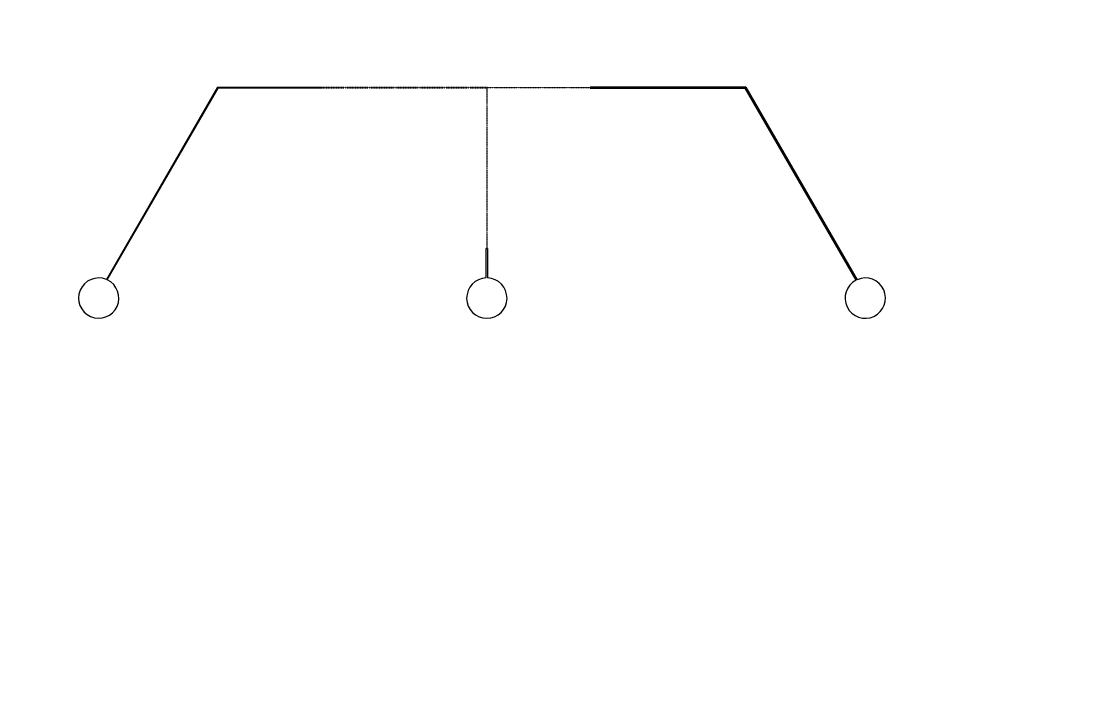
# Model space of a CAD drawing. Header units: inches. Extents: x 0 to 114300, y 0 to 114300.
# Drawn here: x 28092 to 38435, y 75347 to 81850 of the extents above; entities that cross this region are included whole.
import ezdxf

# ---------------------------------------------------------------- set-up
doc = ezdxf.new("R2010")
doc.units = ezdxf.units.IN
doc.header["$MEASUREMENT"] = 0

msp = doc.modelspace()

# ---------------------------------------------------------------- hatches: boundary and pattern name
h = msp.add_hatch()
h.set_pattern_fill('ANSI31', color=256, scale=100)
h.set_pattern_definition([(45, (-3636.992, -6350), (-8.8388348, 8.8388348), [])])
h.paths.add_polyline_path([(114300, 0), (0, 0), (0, 114300), (114300, 114300)])
edge = h.paths.add_edge_path(flags=16)
edge.add_arc((57150, 57150), 50800, 288.3584, 529.7953, ccw=False)
edge.add_line((73150, 8935), (41150, 8935))
edge.add_arc((57150, 57150), 50800, 190.2047, 251.6416, ccw=False)
edge.add_arc((57150, 57150), 50800, 169.7953, 190.2047, ccw=False)

# ---------------------------------------------------------------- linework, layer by layer
for p, q in [((29987, 81215), (28913, 79353)), ((28922, 79349), (29993, 81205)), ((29987, 81215), (30993, 81215)), ((30993, 81205), (29993, 81205)), ((30993, 81215), (30993, 81205)), ((35094, 81215), (33588, 81215)), ((33588, 81215), (33588, 81205)), ((33588, 81205), (35088, 81205)), ((32585, 79368), (32585, 79652)), ((32585, 79652), (32595, 79652)), ((32595, 79652), (32595, 79368))]:
    msp.add_line(p, q)
for points in [[(31000, 81208), (31000, 81211), (30997, 81211), (30997, 81208)], [(31008, 81208), (31008, 81211), (31005, 81211), (31005, 81208)], [(31016, 81208), (31016, 81211), (31013, 81211), (31013, 81208)], [(31024, 81208), (31024, 81211), (31021, 81211), (31021, 81208)], [(31032, 81208), (31032, 81211), (31029, 81211), (31029, 81208)], [(31040, 81208), (31040, 81211), (31037, 81211), (31037, 81208)], [(31048, 81208), (31048, 81211), (31045, 81211), (31045, 81208)], [(31056, 81208), (31056, 81211), (31053, 81211), (31053, 81208)], [(31064, 81208), (31064, 81211), (31061, 81211), (31061, 81208)], [(31072, 81208), (31072, 81211), (31069, 81211), (31069, 81208)], [(31080, 81208), (31080, 81211), (31077, 81211), (31077, 81208)], [(31088, 81208), (31088, 81211), (31085, 81211), (31085, 81208)], [(31096, 81208), (31096, 81211), (31093, 81211), (31093, 81208)], [(31104, 81208), (31104, 81211), (31101, 81211), (31101, 81208)], [(31112, 81208), (31112, 81211), (31109, 81211), (31109, 81208)], [(31120, 81208), (31120, 81211), (31117, 81211), (31117, 81208)], [(31128, 81208), (31128, 81211), (31125, 81211), (31125, 81208)], [(31136, 81208), (31136, 81211), (31133, 81211), (31133, 81208)], [(31144, 81208), (31144, 81211), (31141, 81211), (31141, 81208)], [(31152, 81208), (31152, 81211), (31149, 81211), (31149, 81208)], [(31160, 81208), (31160, 81211), (31157, 81211), (31157, 81208)], [(31168, 81208), (31168, 81211), (31165, 81211), (31165, 81208)], [(31176, 81208), (31176, 81211), (31173, 81211), (31173, 81208)], [(31184, 81208), (31184, 81211), (31181, 81211), (31181, 81208)], [(31192, 81208), (31192, 81211), (31189, 81211), (31189, 81208)], [(31200, 81208), (31200, 81211), (31197, 81211), (31197, 81208)], [(31208, 81208), (31208, 81211), (31205, 81211), (31205, 81208)], [(31216, 81208), (31216, 81211), (31213, 81211), (31213, 81208)], [(31224, 81208), (31224, 81211), (31221, 81211), (31221, 81208)], [(31232, 81208), (31232, 81211), (31229, 81211), (31229, 81208)], [(31240, 81208), (31240, 81211), (31237, 81211), (31237, 81208)], [(31248, 81208), (31248, 81211), (31245, 81211), (31245, 81208)], [(31256, 81208), (31256, 81211), (31253, 81211), (31253, 81208)], [(31264, 81208), (31264, 81211), (31261, 81211), (31261, 81208)], [(31272, 81208), (31272, 81211), (31269, 81211), (31269, 81208)], [(31280, 81208), (31280, 81211), (31277, 81211), (31277, 81208)], [(31288, 81208), (31288, 81211), (31285, 81211), (31285, 81208)], [(31296, 81208), (31296, 81211), (31293, 81211), (31293, 81208)], [(31304, 81208), (31304, 81211), (31301, 81211), (31301, 81208)], [(31312, 81208), (31312, 81211), (31309, 81211), (31309, 81208)], [(31320, 81208), (31320, 81211), (31317, 81211), (31317, 81208)], [(31328, 81208), (31328, 81211), (31325, 81211), (31325, 81208)], [(31336, 81208), (31336, 81211), (31333, 81211), (31333, 81208)], [(31344, 81208), (31344, 81211), (31341, 81211), (31341, 81208)], [(31352, 81208), (31352, 81211), (31349, 81211), (31349, 81208)], [(31360, 81208), (31360, 81211), (31357, 81211), (31357, 81208)], [(31368, 81208), (31368, 81211), (31365, 81211), (31365, 81208)], [(31376, 81208), (31376, 81211), (31373, 81211), (31373, 81208)], [(31384, 81208), (31384, 81211), (31381, 81211), (31381, 81208)], [(31392, 81208), (31392, 81211), (31389, 81211), (31389, 81208)], [(31400, 81208), (31400, 81211), (31397, 81211), (31397, 81208)], [(31408, 81208), (31408, 81211), (31405, 81211), (31405, 81208)], [(31416, 81208), (31416, 81211), (31413, 81211), (31413, 81208)], [(31424, 81208), (31424, 81211), (31421, 81211), (31421, 81208)], [(31432, 81208), (31432, 81211), (31429, 81211), (31429, 81208)], [(31440, 81208), (31440, 81211), (31437, 81211), (31437, 81208)], [(31448, 81208), (31448, 81211), (31445, 81211), (31445, 81208)], [(31456, 81208), (31456, 81211), (31453, 81211), (31453, 81208)], [(31464, 81208), (31464, 81211), (31461, 81211), (31461, 81208)], [(31472, 81208), (31472, 81211), (31469, 81211), (31469, 81208)], [(31480, 81208), (31480, 81211), (31477, 81211), (31477, 81208)], [(31488, 81208), (31488, 81211), (31485, 81211), (31485, 81208)], [(31496, 81208), (31496, 81211), (31493, 81211), (31493, 81208)], [(31504, 81208), (31504, 81211), (31501, 81211), (31501, 81208)], [(31512, 81208), (31512, 81211), (31509, 81211), (31509, 81208)], [(31520, 81208), (31520, 81211), (31517, 81211), (31517, 81208)], [(31528, 81208), (31528, 81211), (31525, 81211), (31525, 81208)], [(31536, 81208), (31536, 81211), (31533, 81211), (31533, 81208)], [(31544, 81208), (31544, 81211), (31541, 81211), (31541, 81208)], [(31552, 81208), (31552, 81211), (31549, 81211), (31549, 81208)], [(31560, 81208), (31560, 81211), (31557, 81211), (31557, 81208)], [(31568, 81208), (31568, 81211), (31565, 81211), (31565, 81208)], [(31576, 81208), (31576, 81211), (31573, 81211), (31573, 81208)], [(31584, 81208), (31584, 81211), (31581, 81211), (31581, 81208)], [(31592, 81208), (31592, 81211), (31589, 81211), (31589, 81208)], [(31600, 81208), (31600, 81211), (31597, 81211), (31597, 81208)], [(31608, 81208), (31608, 81211), (31605, 81211), (31605, 81208)], [(31616, 81208), (31616, 81211), (31613, 81211), (31613, 81208)], [(31624, 81208), (31624, 81211), (31621, 81211), (31621, 81208)], [(31632, 81208), (31632, 81211), (31629, 81211), (31629, 81208)], [(31640, 81208), (31640, 81211), (31637, 81211), (31637, 81208)], [(31648, 81208), (31648, 81211), (31645, 81211), (31645, 81208)], [(31656, 81208), (31656, 81211), (31653, 81211), (31653, 81208)], [(31664, 81208), (31664, 81211), (31661, 81211), (31661, 81208)], [(31672, 81208), (31672, 81211), (31669, 81211), (31669, 81208)], [(31680, 81208), (31680, 81211), (31677, 81211), (31677, 81208)], [(31688, 81208), (31688, 81211), (31685, 81211), (31685, 81208)], [(31696, 81208), (31696, 81211), (31693, 81211), (31693, 81208)], [(31704, 81208), (31704, 81211), (31701, 81211), (31701, 81208)], [(31712, 81208), (31712, 81211), (31709, 81211), (31709, 81208)], [(31720, 81208), (31720, 81211), (31717, 81211), (31717, 81208)], [(31728, 81208), (31728, 81211), (31725, 81211), (31725, 81208)], [(31736, 81208), (31736, 81211), (31733, 81211), (31733, 81208)], [(31744, 81208), (31744, 81211), (31741, 81211), (31741, 81208)], [(31752, 81208), (31752, 81211), (31749, 81211), (31749, 81208)], [(31760, 81208), (31760, 81211), (31757, 81211), (31757, 81208)], [(31768, 81208), (31768, 81211), (31765, 81211), (31765, 81208)], [(31776, 81208), (31776, 81211), (31773, 81211), (31773, 81208)], [(31784, 81208), (31784, 81211), (31781, 81211), (31781, 81208)], [(31792, 81208), (31792, 81211), (31789, 81211), (31789, 81208)], [(31800, 81208), (31800, 81211), (31797, 81211), (31797, 81208)], [(31808, 81208), (31808, 81211), (31805, 81211), (31805, 81208)], [(31816, 81208), (31816, 81211), (31813, 81211), (31813, 81208)], [(31824, 81208), (31824, 81211), (31821, 81211), (31821, 81208)], [(31832, 81208), (31832, 81211), (31829, 81211), (31829, 81208)], [(31840, 81208), (31840, 81211), (31837, 81211), (31837, 81208)], [(31848, 81208), (31848, 81211), (31845, 81211), (31845, 81208)], [(31856, 81208), (31856, 81211), (31853, 81211), (31853, 81208)], [(31864, 81208), (31864, 81211), (31861, 81211), (31861, 81208)], [(31872, 81208), (31872, 81211), (31869, 81211), (31869, 81208)], [(31880, 81208), (31880, 81211), (31877, 81211), (31877, 81208)], [(31888, 81208), (31888, 81211), (31885, 81211), (31885, 81208)], [(31896, 81208), (31896, 81211), (31893, 81211), (31893, 81208)], [(31904, 81208), (31904, 81211), (31901, 81211), (31901, 81208)], [(31912, 81208), (31912, 81211), (31909, 81211), (31909, 81208)], [(31920, 81208), (31920, 81211), (31917, 81211), (31917, 81208)], [(31928, 81208), (31928, 81211), (31925, 81211), (31925, 81208)], [(31936, 81208), (31936, 81211), (31933, 81211), (31933, 81208)], [(31944, 81208), (31944, 81211), (31941, 81211), (31941, 81208)], [(31952, 81208), (31952, 81211), (31949, 81211), (31949, 81208)], [(31960, 81208), (31960, 81211), (31957, 81211), (31957, 81208)], [(31968, 81208), (31968, 81211), (31965, 81211), (31965, 81208)], [(31976, 81208), (31976, 81211), (31973, 81211), (31973, 81208)], [(31984, 81208), (31984, 81211), (31981, 81211), (31981, 81208)], [(31992, 81208), (31992, 81211), (31989, 81211), (31989, 81208)], [(32000, 81208), (32000, 81211), (31997, 81211), (31997, 81208)], [(32008, 81208), (32008, 81211), (32005, 81211), (32005, 81208)], [(32016, 81208), (32016, 81211), (32013, 81211), (32013, 81208)], [(32024, 81208), (32024, 81211), (32021, 81211), (32021, 81208)], [(32032, 81208), (32032, 81211), (32029, 81211), (32029, 81208)], [(32040, 81208), (32040, 81211), (32037, 81211), (32037, 81208)], [(32048, 81208), (32048, 81211), (32045, 81211), (32045, 81208)], [(32056, 81208), (32056, 81211), (32053, 81211), (32053, 81208)], [(32064, 81208), (32064, 81211), (32061, 81211), (32061, 81208)], [(32072, 81208), (32072, 81211), (32069, 81211), (32069, 81208)], [(32080, 81208), (32080, 81211), (32077, 81211), (32077, 81208)], [(32088, 81208), (32088, 81211), (32085, 81211), (32085, 81208)], [(32096, 81208), (32096, 81211), (32093, 81211), (32093, 81208)], [(32104, 81208), (32104, 81211), (32101, 81211), (32101, 81208)], [(32112, 81208), (32112, 81211), (32109, 81211), (32109, 81208)], [(32120, 81208), (32120, 81211), (32117, 81211), (32117, 81208)], [(32128, 81208), (32128, 81211), (32125, 81211), (32125, 81208)], [(32136, 81208), (32136, 81211), (32133, 81211), (32133, 81208)], [(32144, 81208), (32144, 81211), (32141, 81211), (32141, 81208)], [(32152, 81208), (32152, 81211), (32149, 81211), (32149, 81208)], [(32160, 81208), (32160, 81211), (32157, 81211), (32157, 81208)], [(32168, 81208), (32168, 81211), (32165, 81211), (32165, 81208)], [(32176, 81208), (32176, 81211), (32173, 81211), (32173, 81208)], [(32184, 81208), (32184, 81211), (32181, 81211), (32181, 81208)], [(32192, 81208), (32192, 81211), (32189, 81211), (32189, 81208)], [(32200, 81208), (32200, 81211), (32197, 81211), (32197, 81208)], [(32208, 81208), (32208, 81211), (32205, 81211), (32205, 81208)], [(32216, 81208), (32216, 81211), (32213, 81211), (32213, 81208)], [(32224, 81208), (32224, 81211), (32221, 81211), (32221, 81208)], [(32232, 81208), (32232, 81211), (32229, 81211), (32229, 81208)], [(32240, 81208), (32240, 81211), (32237, 81211), (32237, 81208)], [(32248, 81208), (32248, 81211), (32245, 81211), (32245, 81208)], [(32256, 81208), (32256, 81211), (32253, 81211), (32253, 81208)], [(32264, 81208), (32264, 81211), (32261, 81211), (32261, 81208)], [(32272, 81208), (32272, 81211), (32269, 81211), (32269, 81208)], [(32280, 81208), (32280, 81211), (32277, 81211), (32277, 81208)], [(32288, 81208), (32288, 81211), (32285, 81211), (32285, 81208)], [(32296, 81208), (32296, 81211), (32293, 81211), (32293, 81208)], [(32304, 81208), (32304, 81211), (32301, 81211), (32301, 81208)], [(32312, 81208), (32312, 81211), (32309, 81211), (32309, 81208)], [(32320, 81208), (32320, 81211), (32317, 81211), (32317, 81208)], [(32328, 81208), (32328, 81211), (32325, 81211), (32325, 81208)], [(32336, 81208), (32336, 81211), (32333, 81211), (32333, 81208)], [(32344, 81208), (32344, 81211), (32341, 81211), (32341, 81208)], [(32352, 81208), (32352, 81211), (32349, 81211), (32349, 81208)], [(32360, 81208), (32360, 81211), (32357, 81211), (32357, 81208)], [(32368, 81208), (32368, 81211), (32365, 81211), (32365, 81208)], [(32376, 81208), (32376, 81211), (32373, 81211), (32373, 81208)], [(32384, 81208), (32384, 81211), (32381, 81211), (32381, 81208)], [(32392, 81208), (32392, 81211), (32389, 81211), (32389, 81208)], [(32400, 81208), (32400, 81211), (32397, 81211), (32397, 81208)], [(32408, 81208), (32408, 81211), (32405, 81211), (32405, 81208)], [(32416, 81208), (32416, 81211), (32413, 81211), (32413, 81208)], [(32424, 81208), (32424, 81211), (32421, 81211), (32421, 81208)], [(32432, 81208), (32432, 81211), (32429, 81211), (32429, 81208)], [(32440, 81208), (32440, 81211), (32437, 81211), (32437, 81208)], [(32448, 81208), (32448, 81211), (32445, 81211), (32445, 81208)], [(32456, 81208), (32456, 81211), (32453, 81211), (32453, 81208)], [(32464, 81208), (32464, 81211), (32461, 81211), (32461, 81208)], [(32472, 81208), (32472, 81211), (32469, 81211), (32469, 81208)], [(32480, 81208), (32480, 81211), (32477, 81211), (32477, 81208)], [(32488, 81208), (32488, 81211), (32485, 81211), (32485, 81208)], [(32496, 81208), (32496, 81211), (32493, 81211), (32493, 81208)], [(32504, 81208), (32504, 81211), (32501, 81211), (32501, 81208)], [(32512, 81208), (32512, 81211), (32509, 81211), (32509, 81208)], [(32520, 81208), (32520, 81211), (32517, 81211), (32517, 81208)], [(32528, 81208), (32528, 81211), (32525, 81211), (32525, 81208)], [(32536, 81208), (32536, 81211), (32533, 81211), (32533, 81208)], [(32544, 81208), (32544, 81211), (32541, 81211), (32541, 81208)], [(32552, 81208), (32552, 81211), (32549, 81211), (32549, 81208)], [(32560, 81208), (32560, 81211), (32557, 81211), (32557, 81208)], [(32568, 81208), (32568, 81211), (32565, 81211), (32565, 81208)], [(32576, 81208), (32576, 81211), (32573, 81211), (32573, 81208)], [(32584, 81208), (32584, 81211), (32581, 81211), (32581, 81208)], [(32592, 81208), (32592, 81211), (32589, 81211), (32589, 81208)], [(32592, 81203), (32589, 81203), (32589, 81200), (32592, 81200)], [(32592, 81195), (32589, 81195), (32589, 81192), (32592, 81192)], [(32597, 81208), (32597, 81211), (32600, 81211), (32600, 81208)], [(32605, 81208), (32605, 81211), (32608, 81211), (32608, 81208)], [(32613, 81208), (32613, 81211), (32616, 81211), (32616, 81208)], [(32621, 81208), (32621, 81211), (32624, 81211), (32624, 81208)], [(32629, 81208), (32629, 81211), (32632, 81211), (32632, 81208)], [(32637, 81208), (32637, 81211), (32640, 81211), (32640, 81208)], [(32645, 81208), (32645, 81211), (32648, 81211), (32648, 81208)], [(32653, 81208), (32653, 81211), (32656, 81211), (32656, 81208)], [(32661, 81208), (32661, 81211), (32664, 81211), (32664, 81208)], [(32669, 81208), (32669, 81211), (32672, 81211), (32672, 81208)], [(32677, 81208), (32677, 81211), (32680, 81211), (32680, 81208)], [(32685, 81208), (32685, 81211), (32688, 81211), (32688, 81208)], [(32693, 81208), (32693, 81211), (32696, 81211), (32696, 81208)], [(32701, 81208), (32701, 81211), (32704, 81211), (32704, 81208)], [(32709, 81208), (32709, 81211), (32712, 81211), (32712, 81208)], [(32717, 81208), (32717, 81211), (32720, 81211), (32720, 81208)], [(32725, 81208), (32725, 81211), (32728, 81211), (32728, 81208)], [(32733, 81208), (32733, 81211), (32736, 81211), (32736, 81208)], [(32741, 81208), (32741, 81211), (32744, 81211), (32744, 81208)], [(32749, 81208), (32749, 81211), (32752, 81211), (32752, 81208)], [(32757, 81208), (32757, 81211), (32760, 81211), (32760, 81208)], [(32765, 81208), (32765, 81211), (32768, 81211), (32768, 81208)], [(32773, 81208), (32773, 81211), (32776, 81211), (32776, 81208)], [(32781, 81208), (32781, 81211), (32784, 81211), (32784, 81208)], [(32789, 81208), (32789, 81211), (32792, 81211), (32792, 81208)], [(32797, 81208), (32797, 81211), (32800, 81211), (32800, 81208)], [(32805, 81208), (32805, 81211), (32808, 81211), (32808, 81208)], [(32813, 81208), (32813, 81211), (32816, 81211), (32816, 81208)], [(32821, 81208), (32821, 81211), (32824, 81211), (32824, 81208)], [(32829, 81208), (32829, 81211), (32832, 81211), (32832, 81208)], [(32837, 81208), (32837, 81211), (32840, 81211), (32840, 81208)], [(32845, 81208), (32845, 81211), (32848, 81211), (32848, 81208)], [(32853, 81208), (32853, 81211), (32856, 81211), (32856, 81208)], [(32861, 81208), (32861, 81211), (32864, 81211), (32864, 81208)], [(32869, 81208), (32869, 81211), (32872, 81211), (32872, 81208)], [(32877, 81208), (32877, 81211), (32880, 81211), (32880, 81208)], [(32885, 81208), (32885, 81211), (32888, 81211), (32888, 81208)], [(32893, 81208), (32893, 81211), (32896, 81211), (32896, 81208)], [(32901, 81208), (32901, 81211), (32904, 81211), (32904, 81208)], [(32909, 81208), (32909, 81211), (32912, 81211), (32912, 81208)], [(32917, 81208), (32917, 81211), (32920, 81211), (32920, 81208)], [(32925, 81208), (32925, 81211), (32928, 81211), (32928, 81208)], [(32933, 81208), (32933, 81211), (32936, 81211), (32936, 81208)], [(32941, 81208), (32941, 81211), (32944, 81211), (32944, 81208)], [(32949, 81208), (32949, 81211), (32952, 81211), (32952, 81208)], [(32957, 81208), (32957, 81211), (32960, 81211), (32960, 81208)], [(32965, 81208), (32965, 81211), (32968, 81211), (32968, 81208)], [(32973, 81208), (32973, 81211), (32976, 81211), (32976, 81208)], [(32981, 81208), (32981, 81211), (32984, 81211), (32984, 81208)], [(32989, 81208), (32989, 81211), (32992, 81211), (32992, 81208)], [(32997, 81208), (32997, 81211), (33000, 81211), (33000, 81208)], [(33005, 81208), (33005, 81211), (33008, 81211), (33008, 81208)], [(33013, 81208), (33013, 81211), (33016, 81211), (33016, 81208)], [(33021, 81208), (33021, 81211), (33024, 81211), (33024, 81208)], [(33029, 81208), (33029, 81211), (33032, 81211), (33032, 81208)], [(33037, 81208), (33037, 81211), (33040, 81211), (33040, 81208)], [(33045, 81208), (33045, 81211), (33048, 81211), (33048, 81208)], [(33053, 81208), (33053, 81211), (33056, 81211), (33056, 81208)], [(33061, 81208), (33061, 81211), (33064, 81211), (33064, 81208)], [(33069, 81208), (33069, 81211), (33072, 81211), (33072, 81208)], [(33077, 81208), (33077, 81211), (33080, 81211), (33080, 81208)], [(33085, 81208), (33085, 81211), (33088, 81211), (33088, 81208)], [(33093, 81208), (33093, 81211), (33096, 81211), (33096, 81208)], [(33101, 81208), (33101, 81211), (33104, 81211), (33104, 81208)], [(33109, 81208), (33109, 81211), (33112, 81211), (33112, 81208)], [(33117, 81208), (33117, 81211), (33120, 81211), (33120, 81208)], [(33125, 81208), (33125, 81211), (33128, 81211), (33128, 81208)], [(33133, 81208), (33133, 81211), (33136, 81211), (33136, 81208)], [(33141, 81208), (33141, 81211), (33144, 81211), (33144, 81208)], [(33149, 81208), (33149, 81211), (33152, 81211), (33152, 81208)], [(33157, 81208), (33157, 81211), (33160, 81211), (33160, 81208)], [(33165, 81208), (33165, 81211), (33168, 81211), (33168, 81208)], [(33173, 81208), (33173, 81211), (33176, 81211), (33176, 81208)], [(33181, 81208), (33181, 81211), (33184, 81211), (33184, 81208)], [(33189, 81208), (33189, 81211), (33192, 81211), (33192, 81208)], [(33197, 81208), (33197, 81211), (33200, 81211), (33200, 81208)], [(33205, 81208), (33205, 81211), (33208, 81211), (33208, 81208)], [(33213, 81208), (33213, 81211), (33216, 81211), (33216, 81208)], [(33221, 81208), (33221, 81211), (33224, 81211), (33224, 81208)], [(33229, 81208), (33229, 81211), (33232, 81211), (33232, 81208)], [(33237, 81208), (33237, 81211), (33240, 81211), (33240, 81208)], [(33245, 81208), (33245, 81211), (33248, 81211), (33248, 81208)], [(33253, 81208), (33253, 81211), (33256, 81211), (33256, 81208)], [(33261, 81208), (33261, 81211), (33264, 81211), (33264, 81208)], [(33269, 81208), (33269, 81211), (33272, 81211), (33272, 81208)], [(33277, 81208), (33277, 81211), (33280, 81211), (33280, 81208)], [(33285, 81208), (33285, 81211), (33288, 81211), (33288, 81208)], [(33293, 81208), (33293, 81211), (33296, 81211), (33296, 81208)], [(33301, 81208), (33301, 81211), (33304, 81211), (33304, 81208)], [(33309, 81208), (33309, 81211), (33312, 81211), (33312, 81208)], [(33317, 81208), (33317, 81211), (33320, 81211), (33320, 81208)], [(33325, 81208), (33325, 81211), (33328, 81211), (33328, 81208)], [(33333, 81208), (33333, 81211), (33336, 81211), (33336, 81208)], [(33341, 81208), (33341, 81211), (33344, 81211), (33344, 81208)], [(33349, 81208), (33349, 81211), (33352, 81211), (33352, 81208)], [(33357, 81208), (33357, 81211), (33360, 81211), (33360, 81208)], [(33365, 81208), (33365, 81211), (33368, 81211), (33368, 81208)], [(33373, 81208), (33373, 81211), (33376, 81211), (33376, 81208)], [(33381, 81208), (33381, 81211), (33384, 81211), (33384, 81208)], [(33389, 81208), (33389, 81211), (33392, 81211), (33392, 81208)], [(33397, 81208), (33397, 81211), (33400, 81211), (33400, 81208)], [(33405, 81208), (33405, 81211), (33408, 81211), (33408, 81208)], [(33413, 81208), (33413, 81211), (33416, 81211), (33416, 81208)], [(33421, 81208), (33421, 81211), (33424, 81211), (33424, 81208)], [(33429, 81208), (33429, 81211), (33432, 81211), (33432, 81208)], [(33437, 81208), (33437, 81211), (33440, 81211), (33440, 81208)], [(33445, 81208), (33445, 81211), (33448, 81211), (33448, 81208)], [(33453, 81208), (33453, 81211), (33456, 81211), (33456, 81208)], [(33461, 81208), (33461, 81211), (33464, 81211), (33464, 81208)], [(33469, 81208), (33469, 81211), (33472, 81211), (33472, 81208)], [(33477, 81208), (33477, 81211), (33480, 81211), (33480, 81208)], [(33485, 81208), (33485, 81211), (33488, 81211), (33488, 81208)], [(33493, 81208), (33493, 81211), (33496, 81211), (33496, 81208)], [(33501, 81208), (33501, 81211), (33504, 81211), (33504, 81208)], [(33509, 81208), (33509, 81211), (33512, 81211), (33512, 81208)], [(33517, 81208), (33517, 81211), (33520, 81211), (33520, 81208)], [(33525, 81208), (33525, 81211), (33528, 81211), (33528, 81208)], [(33533, 81208), (33533, 81211), (33536, 81211), (33536, 81208)], [(33541, 81208), (33541, 81211), (33544, 81211), (33544, 81208)], [(33549, 81208), (33549, 81211), (33552, 81211), (33552, 81208)], [(33557, 81208), (33557, 81211), (33560, 81211), (33560, 81208)], [(33565, 81208), (33565, 81211), (33568, 81211), (33568, 81208)], [(33573, 81208), (33573, 81211), (33576, 81211), (33576, 81208)], [(33581, 81208), (33581, 81211), (33584, 81211), (33584, 81208)], [(32592, 81187), (32589, 81187), (32589, 81184), (32592, 81184)], [(32592, 81179), (32589, 81179), (32589, 81176), (32592, 81176)], [(32592, 81171), (32589, 81171), (32589, 81168), (32592, 81168)], [(32592, 81163), (32589, 81163), (32589, 81160), (32592, 81160)], [(32592, 81155), (32589, 81155), (32589, 81152), (32592, 81152)], [(32592, 81147), (32589, 81147), (32589, 81144), (32592, 81144)], [(32592, 81139), (32589, 81139), (32589, 81136), (32592, 81136)], [(32592, 81131), (32589, 81131), (32589, 81128), (32592, 81128)], [(32592, 81123), (32589, 81123), (32589, 81120), (32592, 81120)], [(32592, 81115), (32589, 81115), (32589, 81112), (32592, 81112)], [(32592, 81107), (32589, 81107), (32589, 81104), (32592, 81104)], [(32592, 81099), (32589, 81099), (32589, 81096), (32592, 81096)], [(32592, 81091), (32589, 81091), (32589, 81088), (32592, 81088)], [(32592, 81083), (32589, 81083), (32589, 81080), (32592, 81080)], [(32592, 81075), (32589, 81075), (32589, 81072), (32592, 81072)], [(32592, 81067), (32589, 81067), (32589, 81064), (32592, 81064)], [(32592, 81059), (32589, 81059), (32589, 81056), (32592, 81056)], [(32592, 81051), (32589, 81051), (32589, 81048), (32592, 81048)], [(32592, 81043), (32589, 81043), (32589, 81040), (32592, 81040)], [(32592, 81035), (32589, 81035), (32589, 81032), (32592, 81032)], [(32592, 81027), (32589, 81027), (32589, 81024), (32592, 81024)], [(32592, 81019), (32589, 81019), (32589, 81016), (32592, 81016)], [(32592, 81011), (32589, 81011), (32589, 81008), (32592, 81008)], [(32592, 81003), (32589, 81003), (32589, 81000), (32592, 81000)], [(32592, 80995), (32589, 80995), (32589, 80992), (32592, 80992)], [(32592, 80987), (32589, 80987), (32589, 80984), (32592, 80984)], [(32592, 80979), (32589, 80979), (32589, 80976), (32592, 80976)], [(32592, 80971), (32589, 80971), (32589, 80968), (32592, 80968)], [(32592, 80963), (32589, 80963), (32589, 80960), (32592, 80960)], [(32592, 80955), (32589, 80955), (32589, 80952), (32592, 80952)], [(32592, 80947), (32589, 80947), (32589, 80944), (32592, 80944)], [(32592, 80939), (32589, 80939), (32589, 80936), (32592, 80936)], [(32592, 80931), (32589, 80931), (32589, 80928), (32592, 80928)], [(32592, 80923), (32589, 80923), (32589, 80920), (32592, 80920)], [(32592, 80915), (32589, 80915), (32589, 80912), (32592, 80912)], [(32592, 80907), (32589, 80907), (32589, 80904), (32592, 80904)], [(32592, 80899), (32589, 80899), (32589, 80896), (32592, 80896)], [(32592, 80891), (32589, 80891), (32589, 80888), (32592, 80888)], [(32592, 80883), (32589, 80883), (32589, 80880), (32592, 80880)], [(32592, 80875), (32589, 80875), (32589, 80872), (32592, 80872)], [(32592, 80867), (32589, 80867), (32589, 80864), (32592, 80864)], [(32592, 80859), (32589, 80859), (32589, 80856), (32592, 80856)], [(32592, 80851), (32589, 80851), (32589, 80848), (32592, 80848)], [(32592, 80843), (32589, 80843), (32589, 80840), (32592, 80840)], [(32592, 80835), (32589, 80835), (32589, 80832), (32592, 80832)], [(32592, 80827), (32589, 80827), (32589, 80824), (32592, 80824)], [(32592, 80819), (32589, 80819), (32589, 80816), (32592, 80816)], [(32592, 80811), (32589, 80811), (32589, 80808), (32592, 80808)], [(32592, 80803), (32589, 80803), (32589, 80800), (32592, 80800)], [(32592, 80795), (32589, 80795), (32589, 80792), (32592, 80792)], [(32592, 80787), (32589, 80787), (32589, 80784), (32592, 80784)], [(32592, 80779), (32589, 80779), (32589, 80776), (32592, 80776)], [(32592, 80771), (32589, 80771), (32589, 80768), (32592, 80768)], [(32592, 80763), (32589, 80763), (32589, 80760), (32592, 80760)], [(32592, 80755), (32589, 80755), (32589, 80752), (32592, 80752)], [(32592, 80747), (32589, 80747), (32589, 80744), (32592, 80744)], [(32592, 80739), (32589, 80739), (32589, 80736), (32592, 80736)], [(32592, 80731), (32589, 80731), (32589, 80728), (32592, 80728)], [(32592, 80723), (32589, 80723), (32589, 80720), (32592, 80720)], [(32592, 80715), (32589, 80715), (32589, 80712), (32592, 80712)], [(32592, 80707), (32589, 80707), (32589, 80704), (32592, 80704)], [(32592, 80699), (32589, 80699), (32589, 80696), (32592, 80696)], [(32592, 80691), (32589, 80691), (32589, 80688), (32592, 80688)], [(32592, 80683), (32589, 80683), (32589, 80680), (32592, 80680)], [(32592, 80675), (32589, 80675), (32589, 80672), (32592, 80672)], [(32592, 80667), (32589, 80667), (32589, 80664), (32592, 80664)], [(32592, 80659), (32589, 80659), (32589, 80656), (32592, 80656)], [(32592, 80651), (32589, 80651), (32589, 80648), (32592, 80648)], [(32592, 80643), (32589, 80643), (32589, 80640), (32592, 80640)], [(32592, 80635), (32589, 80635), (32589, 80632), (32592, 80632)], [(32592, 80627), (32589, 80627), (32589, 80624), (32592, 80624)], [(32592, 80619), (32589, 80619), (32589, 80616), (32592, 80616)], [(32592, 80611), (32589, 80611), (32589, 80608), (32592, 80608)], [(32592, 80603), (32589, 80603), (32589, 80600), (32592, 80600)], [(32592, 80595), (32589, 80595), (32589, 80592), (32592, 80592)], [(32592, 80587), (32589, 80587), (32589, 80584), (32592, 80584)], [(32592, 80579), (32589, 80579), (32589, 80576), (32592, 80576)], [(32592, 80571), (32589, 80571), (32589, 80568), (32592, 80568)], [(32592, 80563), (32589, 80563), (32589, 80560), (32592, 80560)], [(32592, 80555), (32589, 80555), (32589, 80552), (32592, 80552)], [(32592, 80547), (32589, 80547), (32589, 80544), (32592, 80544)], [(32592, 80539), (32589, 80539), (32589, 80536), (32592, 80536)], [(32592, 80531), (32589, 80531), (32589, 80528), (32592, 80528)], [(32592, 80523), (32589, 80523), (32589, 80520), (32592, 80520)], [(32592, 80515), (32589, 80515), (32589, 80512), (32592, 80512)], [(32592, 80507), (32589, 80507), (32589, 80504), (32592, 80504)], [(32592, 80499), (32589, 80499), (32589, 80496), (32592, 80496)], [(32592, 80491), (32589, 80491), (32589, 80488), (32592, 80488)], [(32592, 80483), (32589, 80483), (32589, 80480), (32592, 80480)], [(32592, 80475), (32589, 80475), (32589, 80472), (32592, 80472)], [(32592, 80467), (32589, 80467), (32589, 80464), (32592, 80464)], [(32592, 80459), (32589, 80459), (32589, 80456), (32592, 80456)], [(32592, 80451), (32589, 80451), (32589, 80448), (32592, 80448)], [(32592, 80443), (32589, 80443), (32589, 80440), (32592, 80440)], [(32592, 80435), (32589, 80435), (32589, 80432), (32592, 80432)], [(32592, 80427), (32589, 80427), (32589, 80424), (32592, 80424)], [(32592, 80419), (32589, 80419), (32589, 80416), (32592, 80416)], [(32592, 80411), (32589, 80411), (32589, 80408), (32592, 80408)], [(32592, 80403), (32589, 80403), (32589, 80400), (32592, 80400)], [(32592, 80395), (32589, 80395), (32589, 80392), (32592, 80392)], [(32592, 80387), (32589, 80387), (32589, 80384), (32592, 80384)], [(32592, 80379), (32589, 80379), (32589, 80376), (32592, 80376)], [(32592, 80371), (32589, 80371), (32589, 80368), (32592, 80368)], [(32592, 80363), (32589, 80363), (32589, 80360), (32592, 80360)], [(32592, 80355), (32589, 80355), (32589, 80352), (32592, 80352)], [(32592, 80347), (32589, 80347), (32589, 80344), (32592, 80344)], [(32592, 80339), (32589, 80339), (32589, 80336), (32592, 80336)], [(32592, 80331), (32589, 80331), (32589, 80328), (32592, 80328)], [(32592, 80323), (32589, 80323), (32589, 80320), (32592, 80320)], [(32592, 80315), (32589, 80315), (32589, 80312), (32592, 80312)], [(32592, 80307), (32589, 80307), (32589, 80304), (32592, 80304)], [(32592, 80299), (32589, 80299), (32589, 80296), (32592, 80296)], [(32592, 80291), (32589, 80291), (32589, 80288), (32592, 80288)], [(32592, 80283), (32589, 80283), (32589, 80280), (32592, 80280)], [(32592, 80275), (32589, 80275), (32589, 80272), (32592, 80272)], [(32592, 80267), (32589, 80267), (32589, 80264), (32592, 80264)], [(32592, 80259), (32589, 80259), (32589, 80256), (32592, 80256)], [(32592, 80251), (32589, 80251), (32589, 80248), (32592, 80248)], [(32592, 80243), (32589, 80243), (32589, 80240), (32592, 80240)], [(32592, 80235), (32589, 80235), (32589, 80232), (32592, 80232)], [(32592, 80227), (32589, 80227), (32589, 80224), (32592, 80224)], [(32592, 80219), (32589, 80219), (32589, 80216), (32592, 80216)], [(32592, 80211), (32589, 80211), (32589, 80208), (32592, 80208)], [(32592, 80203), (32589, 80203), (32589, 80200), (32592, 80200)], [(32592, 80195), (32589, 80195), (32589, 80192), (32592, 80192)], [(32592, 80187), (32589, 80187), (32589, 80184), (32592, 80184)], [(32592, 80179), (32589, 80179), (32589, 80176), (32592, 80176)], [(32592, 80171), (32589, 80171), (32589, 80168), (32592, 80168)], [(32592, 80163), (32589, 80163), (32589, 80160), (32592, 80160)], [(32592, 80155), (32589, 80155), (32589, 80152), (32592, 80152)], [(32592, 80147), (32589, 80147), (32589, 80144), (32592, 80144)], [(32592, 80139), (32589, 80139), (32589, 80136), (32592, 80136)], [(32592, 80131), (32589, 80131), (32589, 80128), (32592, 80128)], [(32592, 80123), (32589, 80123), (32589, 80120), (32592, 80120)], [(32592, 80115), (32589, 80115), (32589, 80112), (32592, 80112)], [(32592, 80107), (32589, 80107), (32589, 80104), (32592, 80104)], [(32592, 80099), (32589, 80099), (32589, 80096), (32592, 80096)], [(32592, 80091), (32589, 80091), (32589, 80088), (32592, 80088)], [(32592, 80083), (32589, 80083), (32589, 80080), (32592, 80080)], [(32592, 80075), (32589, 80075), (32589, 80072), (32592, 80072)], [(32592, 80067), (32589, 80067), (32589, 80064), (32592, 80064)], [(32592, 80059), (32589, 80059), (32589, 80056), (32592, 80056)], [(32592, 80051), (32589, 80051), (32589, 80048), (32592, 80048)], [(32592, 80043), (32589, 80043), (32589, 80040), (32592, 80040)], [(32592, 80035), (32589, 80035), (32589, 80032), (32592, 80032)], [(32592, 80027), (32589, 80027), (32589, 80024), (32592, 80024)], [(32592, 80019), (32589, 80019), (32589, 80016), (32592, 80016)], [(32592, 80011), (32589, 80011), (32589, 80008), (32592, 80008)], [(32592, 80003), (32589, 80003), (32589, 80000), (32592, 80000)], [(32592, 79995), (32589, 79995), (32589, 79992), (32592, 79992)], [(32592, 79987), (32589, 79987), (32589, 79984), (32592, 79984)], [(32592, 79979), (32589, 79979), (32589, 79976), (32592, 79976)], [(32592, 79971), (32589, 79971), (32589, 79968), (32592, 79968)], [(32592, 79963), (32589, 79963), (32589, 79960), (32592, 79960)], [(32592, 79955), (32589, 79955), (32589, 79952), (32592, 79952)], [(32592, 79947), (32589, 79947), (32589, 79944), (32592, 79944)], [(32592, 79939), (32589, 79939), (32589, 79936), (32592, 79936)], [(32592, 79931), (32589, 79931), (32589, 79928), (32592, 79928)], [(32592, 79923), (32589, 79923), (32589, 79920), (32592, 79920)], [(32592, 79915), (32589, 79915), (32589, 79912), (32592, 79912)], [(32592, 79907), (32589, 79907), (32589, 79904), (32592, 79904)], [(32592, 79899), (32589, 79899), (32589, 79896), (32592, 79896)], [(32592, 79891), (32589, 79891), (32589, 79888), (32592, 79888)], [(32592, 79883), (32589, 79883), (32589, 79880), (32592, 79880)], [(32592, 79875), (32589, 79875), (32589, 79872), (32592, 79872)], [(32592, 79867), (32589, 79867), (32589, 79864), (32592, 79864)], [(32592, 79859), (32589, 79859), (32589, 79856), (32592, 79856)], [(32592, 79851), (32589, 79851), (32589, 79848), (32592, 79848)], [(32592, 79843), (32589, 79843), (32589, 79840), (32592, 79840)], [(32592, 79835), (32589, 79835), (32589, 79832), (32592, 79832)], [(32592, 79827), (32589, 79827), (32589, 79824), (32592, 79824)], [(32592, 79819), (32589, 79819), (32589, 79816), (32592, 79816)], [(32592, 79811), (32589, 79811), (32589, 79808), (32592, 79808)], [(32592, 79803), (32589, 79803), (32589, 79800), (32592, 79800)], [(32592, 79795), (32589, 79795), (32589, 79792), (32592, 79792)], [(32592, 79787), (32589, 79787), (32589, 79784), (32592, 79784)], [(32592, 79779), (32589, 79779), (32589, 79776), (32592, 79776)], [(32592, 79771), (32589, 79771), (32589, 79768), (32592, 79768)], [(32592, 79763), (32589, 79763), (32589, 79760), (32592, 79760)], [(32592, 79755), (32589, 79755), (32589, 79752), (32592, 79752)], [(32592, 79747), (32589, 79747), (32589, 79744), (32592, 79744)], [(32592, 79739), (32589, 79739), (32589, 79736), (32592, 79736)], [(32592, 79731), (32589, 79731), (32589, 79728), (32592, 79728)], [(32592, 79723), (32589, 79723), (32589, 79720), (32592, 79720)], [(32592, 79715), (32589, 79715), (32589, 79712), (32592, 79712)], [(32592, 79707), (32589, 79707), (32589, 79704), (32592, 79704)], [(32592, 79699), (32589, 79699), (32589, 79696), (32592, 79696)], [(32592, 79691), (32589, 79691), (32589, 79688), (32592, 79688)], [(32592, 79683), (32589, 79683), (32589, 79680), (32592, 79680)], [(32592, 79675), (32589, 79675), (32589, 79672), (32592, 79672)], [(32592, 79667), (32589, 79667), (32589, 79664), (32592, 79664)], [(32592, 79659), (32589, 79659), (32589, 79656), (32592, 79656)]]:
    msp.add_lwpolyline(points, close=True)
for points in [[(36160, 79347), (35088, 81205)], [(35094, 81215), (36169, 79351)]]:
    msp.add_lwpolyline(points)
for centre, start, end in [((28839, 79173), 67.7517, 64.7891), ((32590, 79173), 91.4693, 88.5307), ((36248, 79173), 116.691, 113.7421)]:
    msp.add_arc(centre, 195, start, end)

doc.saveas('drawing.dxf')
